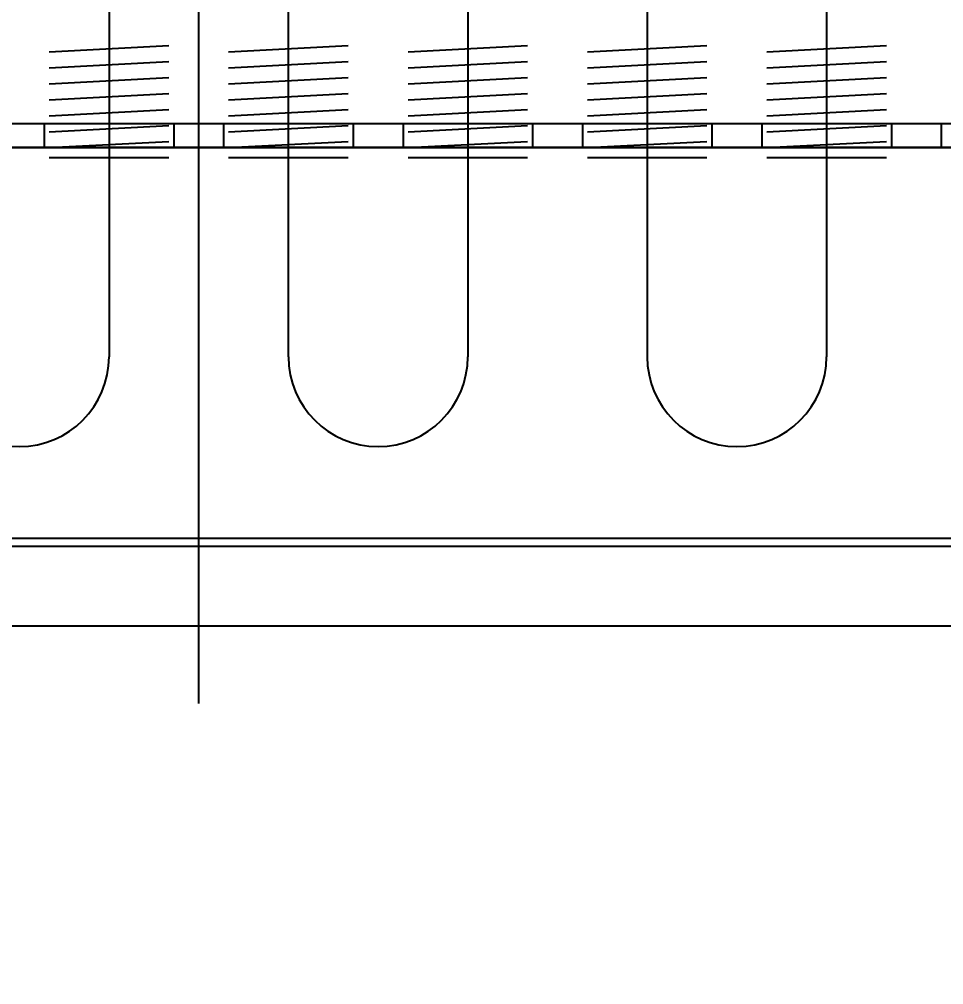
# Model space of a CAD drawing. Header units: millimetres. Extents: x 198973 to 311338, y 50799 to 196797.
# Drawn here: x 214426.2 to 214890, y 86877.4 to 87361.7 of the extents above; entities that cross this region are included whole.
import ezdxf

# ---------------------------------------------------------------- set-up
doc = ezdxf.new("R2010")
doc.units = ezdxf.units.MM
doc.header["$LTSCALE"] = 1000
doc.linetypes.add('CENTER', pattern=[2, 1.25, -0.25, 0.25, -0.25])
doc.linetypes.add('DOTE', pattern=[2.42, 2, -0.2, 0.02, -0.2])
for name, color, linetype in [('DOTE', 1, 'CENTER'), ('PUB_HATCH', 8, 'Continuous'), ('STAIR', 2, 'Continuous')]:
    doc.layers.add(name, color=color, linetype=linetype)
doc.styles.add('DIM_FONT', font='SIMPLEX.shx', dxfattribs={"width": 0.8})
doc.dimstyles.new('DIMN', dxfattribs={"dimtxt": 300, "dimasz": 1, "dimexe": 250, "dimexo": 300, "dimgap": 150, "dimtad": 1, "dimdec": 0, "dimzin": 0, "dimdsep": 46, "dimtxsty": 'DIM_FONT', "dimblk": '_DIMX', "dimcen": 0.09, "dimclrt": 7, "dimadec": 0, "dimazin": 0, "dimtfac": 1, "dimtdec": 0, "dimtix": 1, "dimtmove": 2, "dimatfit": 3, "dimldrblk": '_DIMX', "dimfxl": 1, "dimtolj": 1, "dimtzin": 0, "dimarcsym": 0})

# ---------------------------------------------------------------- blocks, each defined once
blk = doc.blocks.new('*D170')
at = {"layer": 'DEFPOINTS', "color": 0, "transparency": 16777216}
for p in [(220053.9, 103465.69), (218616.23, 101503.41), (208116.23, 81103.41)]:
    blk.add_point(p, dxfattribs=at)
at = {"layer": 'STAIR', "color": 0, "lineweight": -2, "transparency": 16777216}
for p, q in [((220053.9, 103463.69), (220053.9, 104644.26)), ((218616.23, 103461.69), (220053.9, 103463.69)), ((218616.23, 101803.41), (218616.23, 103461.69))]:
    blk.add_line(p, q, dxfattribs=at)
at = {"layer": 'STAIR', "color": 7, "transparency": 16777216, "insert": (219753.9, 104129.97), "char_height": 300, "attachment_point": 5, "rotation": 90, "style": 'DIM_FONT'}
blk.add_mtext('\\A1;10500', dxfattribs=at)
blk = doc.blocks.new('_DIMX')
blk.add_line((-150, 0), (150, 0))
at = {"const_width": 50}
blk.add_lwpolyline([(-70, -70), (70, 70)], dxfattribs=at)
blk = doc.blocks.new('*D171')
at = {"layer": 'DEFPOINTS', "color": 0, "transparency": 16777216}
for p in [(221109.59, 103729.45), (218616.23, 101503.41), (208116.23, 81103.41)]:
    blk.add_point(p, dxfattribs=at)
at = {"layer": 'STAIR', "color": 0, "lineweight": -2, "transparency": 16777216}
for p, q in [((221105.59, 101503.41), (221107.59, 103729.45)), ((221107.59, 103729.45), (222333.87, 103729.45)), ((218916.23, 101503.41), (221105.59, 101503.41))]:
    blk.add_line(p, q, dxfattribs=at)
at = {"layer": 'STAIR', "color": 7, "transparency": 16777216, "insert": (221796.73, 104029.45), "char_height": 300, "attachment_point": 5, "style": 'DIM_FONT'}
blk.add_mtext('\\A1;20400', dxfattribs=at)

msp = doc.modelspace()

# ---------------------------------------------------------------- linework, layer by layer
at = {"layer": 'DOTE', "linetype": 'DOTE'}
msp.add_line((214516.23, 87018.5), (214516.23, 88416.5), dxfattribs=at)
at = {"layer": 'PUB_HATCH'}
for p, q in [((214471.23, 88214.41), (214471.23, 87192.41)), ((214561.23, 87192.41), (214561.23, 88214.41)), ((214651.23, 88214.41), (214651.23, 87192.41)), ((214741.23, 88214.41), (214741.23, 87192.41)), ((214831.23, 88214.41), (214831.23, 87192.41)), ((213626.23, 87309.41), (215406.23, 87309.41)), ((213626.23, 87297.41), (215406.23, 87297.41)), ((215223.73, 87297.41), (213808.73, 87297.41)), ((213800.23, 87101.41), (215232.23, 87101.41)), ((213796.23, 87097.41), (215236.23, 87097.41)), ((213946.23, 87057.41), (215086.23, 87057.41))]:
    msp.add_line(p, q, dxfattribs=at)
at = {"layer": 'PUB_HATCH', "ltscale": 0.5}
for p, q in [((214501.23, 87348.37), (214441.23, 87345.22)), ((214501.23, 87348.37), (214441.23, 87345.22)), ((214501.23, 87348.37), (214441.23, 87345.22)), ((214501.23, 87348.37), (214441.23, 87345.22)), ((214501.23, 87348.37), (214441.23, 87345.22)), ((214501.23, 87348.37), (214441.23, 87345.22)), ((214501.23, 87348.37), (214441.23, 87345.22)), ((214501.23, 87348.37), (214441.23, 87345.22)), ((214501.23, 87348.37), (214441.23, 87345.22)), ((214501.23, 87348.37), (214441.23, 87345.22)), ((214501.23, 87348.37), (214441.23, 87345.22)), ((214501.23, 87348.37), (214441.23, 87345.22)), ((214501.23, 87348.37), (214441.23, 87345.22)), ((214501.23, 87348.37), (214441.23, 87345.22)), ((214501.23, 87348.37), (214441.23, 87345.22)), ((214501.23, 87348.37), (214441.23, 87345.22)), ((214501.23, 87348.37), (214441.23, 87345.22)), ((214501.23, 87348.37), (214441.23, 87345.22)), ((214501.23, 87348.37), (214441.23, 87345.22)), ((214501.23, 87348.37), (214441.23, 87345.22)), ((214501.23, 87348.37), (214441.23, 87345.22)), ((214501.23, 87348.37), (214441.23, 87345.22)), ((214501.23, 87348.37), (214441.23, 87345.22)), ((214501.23, 87348.37), (214441.23, 87345.22)), ((214501.23, 87348.37), (214441.23, 87345.22)), ((214501.23, 87348.37), (214441.23, 87345.22)), ((214591.23, 87348.37), (214531.23, 87345.22)), ((214591.23, 87348.37), (214531.23, 87345.22)), ((214591.23, 87348.37), (214531.23, 87345.22)), ((214591.23, 87348.37), (214531.23, 87345.22)), ((214591.23, 87348.37), (214531.23, 87345.22)), ((214591.23, 87348.37), (214531.23, 87345.22)), ((214591.23, 87348.37), (214531.23, 87345.22)), ((214591.23, 87348.37), (214531.23, 87345.22)), ((214591.23, 87348.37), (214531.23, 87345.22)), ((214591.23, 87348.37), (214531.23, 87345.22)), ((214591.23, 87348.37), (214531.23, 87345.22)), ((214591.23, 87348.37), (214531.23, 87345.22)), ((214591.23, 87348.37), (214531.23, 87345.22)), ((214591.23, 87348.37), (214531.23, 87345.22)), ((214591.23, 87348.37), (214531.23, 87345.22)), ((214591.23, 87348.37), (214531.23, 87345.22)), ((214591.23, 87348.37), (214531.23, 87345.22)), ((214591.23, 87348.37), (214531.23, 87345.22)), ((214591.23, 87348.37), (214531.23, 87345.22)), ((214591.23, 87348.37), (214531.23, 87345.22)), ((214591.23, 87348.37), (214531.23, 87345.22)), ((214591.23, 87348.37), (214531.23, 87345.22)), ((214591.23, 87348.37), (214531.23, 87345.22)), ((214591.23, 87348.37), (214531.23, 87345.22)), ((214591.23, 87348.37), (214531.23, 87345.22)), ((214591.23, 87348.37), (214531.23, 87345.22)), ((214681.23, 87348.37), (214621.23, 87345.22)), ((214681.23, 87348.37), (214621.23, 87345.22)), ((214681.23, 87348.37), (214621.23, 87345.22)), ((214681.23, 87348.37), (214621.23, 87345.22)), ((214681.23, 87348.37), (214621.23, 87345.22)), ((214681.23, 87348.37), (214621.23, 87345.22)), ((214681.23, 87348.37), (214621.23, 87345.22)), ((214681.23, 87348.37), (214621.23, 87345.22)), ((214681.23, 87348.37), (214621.23, 87345.22)), ((214681.23, 87348.37), (214621.23, 87345.22)), ((214681.23, 87348.37), (214621.23, 87345.22)), ((214681.23, 87348.37), (214621.23, 87345.22)), ((214681.23, 87348.37), (214621.23, 87345.22)), ((214681.23, 87348.37), (214621.23, 87345.22)), ((214681.23, 87348.37), (214621.23, 87345.22)), ((214681.23, 87348.37), (214621.23, 87345.22)), ((214681.23, 87348.37), (214621.23, 87345.22)), ((214681.23, 87348.37), (214621.23, 87345.22)), ((214681.23, 87348.37), (214621.23, 87345.22)), ((214681.23, 87348.37), (214621.23, 87345.22)), ((214681.23, 87348.37), (214621.23, 87345.22)), ((214681.23, 87348.37), (214621.23, 87345.22)), ((214681.23, 87348.37), (214621.23, 87345.22)), ((214681.23, 87348.37), (214621.23, 87345.22)), ((214681.23, 87348.37), (214621.23, 87345.22)), ((214681.23, 87348.37), (214621.23, 87345.22)), ((214771.23, 87348.37), (214711.23, 87345.22)), ((214771.23, 87348.37), (214711.23, 87345.22)), ((214771.23, 87348.37), (214711.23, 87345.22)), ((214771.23, 87348.37), (214711.23, 87345.22)), ((214771.23, 87348.37), (214711.23, 87345.22)), ((214771.23, 87348.37), (214711.23, 87345.22)), ((214771.23, 87348.37), (214711.23, 87345.22)), ((214771.23, 87348.37), (214711.23, 87345.22)), ((214771.23, 87348.37), (214711.23, 87345.22)), ((214771.23, 87348.37), (214711.23, 87345.22)), ((214771.23, 87348.37), (214711.23, 87345.22)), ((214771.23, 87348.37), (214711.23, 87345.22)), ((214771.23, 87348.37), (214711.23, 87345.22)), ((214771.23, 87348.37), (214711.23, 87345.22)), ((214771.23, 87348.37), (214711.23, 87345.22)), ((214771.23, 87348.37), (214711.23, 87345.22)), ((214771.23, 87348.37), (214711.23, 87345.22)), ((214771.23, 87348.37), (214711.23, 87345.22)), ((214771.23, 87348.37), (214711.23, 87345.22)), ((214771.23, 87348.37), (214711.23, 87345.22)), ((214771.23, 87348.37), (214711.23, 87345.22)), ((214771.23, 87348.37), (214711.23, 87345.22)), ((214771.23, 87348.37), (214711.23, 87345.22)), ((214771.23, 87348.37), (214711.23, 87345.22)), ((214771.23, 87348.37), (214711.23, 87345.22)), ((214771.23, 87348.37), (214711.23, 87345.22)), ((214861.23, 87348.37), (214801.23, 87345.22)), ((214861.23, 87348.37), (214801.23, 87345.22)), ((214861.23, 87348.37), (214801.23, 87345.22)), ((214861.23, 87348.37), (214801.23, 87345.22)), ((214861.23, 87348.37), (214801.23, 87345.22)), ((214861.23, 87348.37), (214801.23, 87345.22)), ((214861.23, 87348.37), (214801.23, 87345.22)), ((214861.23, 87348.37), (214801.23, 87345.22)), ((214861.23, 87348.37), (214801.23, 87345.22)), ((214861.23, 87348.37), (214801.23, 87345.22)), ((214861.23, 87348.37), (214801.23, 87345.22)), ((214861.23, 87348.37), (214801.23, 87345.22)), ((214861.23, 87348.37), (214801.23, 87345.22)), ((214861.23, 87348.37), (214801.23, 87345.22)), ((214861.23, 87348.37), (214801.23, 87345.22)), ((214861.23, 87348.37), (214801.23, 87345.22)), ((214861.23, 87348.37), (214801.23, 87345.22)), ((214861.23, 87348.37), (214801.23, 87345.22)), ((214861.23, 87348.37), (214801.23, 87345.22)), ((214861.23, 87348.37), (214801.23, 87345.22)), ((214861.23, 87348.37), (214801.23, 87345.22)), ((214861.23, 87348.37), (214801.23, 87345.22)), ((214861.23, 87348.37), (214801.23, 87345.22)), ((214861.23, 87348.37), (214801.23, 87345.22)), ((214861.23, 87348.37), (214801.23, 87345.22)), ((214861.23, 87348.37), (214801.23, 87345.22)), ((214501.23, 87340.36), (214441.23, 87337.21)), ((214501.23, 87340.36), (214441.23, 87337.21)), ((214501.23, 87340.36), (214441.23, 87337.21)), ((214501.23, 87340.36), (214441.23, 87337.21)), ((214501.23, 87340.36), (214441.23, 87337.21)), ((214501.23, 87340.36), (214441.23, 87337.21)), ((214501.23, 87340.36), (214441.23, 87337.21)), ((214501.23, 87340.36), (214441.23, 87337.21)), ((214501.23, 87340.36), (214441.23, 87337.21)), ((214501.23, 87340.36), (214441.23, 87337.21)), ((214501.23, 87340.36), (214441.23, 87337.21)), ((214501.23, 87340.36), (214441.23, 87337.21)), ((214501.23, 87340.36), (214441.23, 87337.21)), ((214501.23, 87340.36), (214441.23, 87337.21)), ((214501.23, 87340.36), (214441.23, 87337.21)), ((214501.23, 87340.36), (214441.23, 87337.21)), ((214501.23, 87340.36), (214441.23, 87337.21)), ((214501.23, 87340.36), (214441.23, 87337.21)), ((214501.23, 87340.36), (214441.23, 87337.21)), ((214501.23, 87340.36), (214441.23, 87337.21)), ((214501.23, 87340.36), (214441.23, 87337.21)), ((214501.23, 87340.36), (214441.23, 87337.21)), ((214501.23, 87340.36), (214441.23, 87337.21)), ((214501.23, 87340.36), (214441.23, 87337.21)), ((214501.23, 87340.36), (214441.23, 87337.21)), ((214501.23, 87340.36), (214441.23, 87337.21)), ((214591.23, 87340.36), (214531.23, 87337.21)), ((214591.23, 87340.36), (214531.23, 87337.21)), ((214591.23, 87340.36), (214531.23, 87337.21)), ((214591.23, 87340.36), (214531.23, 87337.21)), ((214591.23, 87340.36), (214531.23, 87337.21)), ((214591.23, 87340.36), (214531.23, 87337.21)), ((214591.23, 87340.36), (214531.23, 87337.21)), ((214591.23, 87340.36), (214531.23, 87337.21)), ((214591.23, 87340.36), (214531.23, 87337.21)), ((214591.23, 87340.36), (214531.23, 87337.21)), ((214591.23, 87340.36), (214531.23, 87337.21)), ((214591.23, 87340.36), (214531.23, 87337.21)), ((214591.23, 87340.36), (214531.23, 87337.21)), ((214591.23, 87340.36), (214531.23, 87337.21)), ((214591.23, 87340.36), (214531.23, 87337.21)), ((214591.23, 87340.36), (214531.23, 87337.21)), ((214591.23, 87340.36), (214531.23, 87337.21)), ((214591.23, 87340.36), (214531.23, 87337.21)), ((214591.23, 87340.36), (214531.23, 87337.21)), ((214591.23, 87340.36), (214531.23, 87337.21)), ((214591.23, 87340.36), (214531.23, 87337.21)), ((214591.23, 87340.36), (214531.23, 87337.21)), ((214591.23, 87340.36), (214531.23, 87337.21)), ((214591.23, 87340.36), (214531.23, 87337.21)), ((214591.23, 87340.36), (214531.23, 87337.21)), ((214591.23, 87340.36), (214531.23, 87337.21)), ((214681.23, 87340.36), (214621.23, 87337.21)), ((214681.23, 87340.36), (214621.23, 87337.21)), ((214681.23, 87340.36), (214621.23, 87337.21)), ((214681.23, 87340.36), (214621.23, 87337.21)), ((214681.23, 87340.36), (214621.23, 87337.21)), ((214681.23, 87340.36), (214621.23, 87337.21)), ((214681.23, 87340.36), (214621.23, 87337.21)), ((214681.23, 87340.36), (214621.23, 87337.21)), ((214681.23, 87340.36), (214621.23, 87337.21)), ((214681.23, 87340.36), (214621.23, 87337.21)), ((214681.23, 87340.36), (214621.23, 87337.21)), ((214681.23, 87340.36), (214621.23, 87337.21)), ((214681.23, 87340.36), (214621.23, 87337.21)), ((214681.23, 87340.36), (214621.23, 87337.21)), ((214681.23, 87340.36), (214621.23, 87337.21)), ((214681.23, 87340.36), (214621.23, 87337.21)), ((214681.23, 87340.36), (214621.23, 87337.21)), ((214681.23, 87340.36), (214621.23, 87337.21)), ((214681.23, 87340.36), (214621.23, 87337.21)), ((214681.23, 87340.36), (214621.23, 87337.21)), ((214681.23, 87340.36), (214621.23, 87337.21)), ((214681.23, 87340.36), (214621.23, 87337.21)), ((214681.23, 87340.36), (214621.23, 87337.21)), ((214681.23, 87340.36), (214621.23, 87337.21)), ((214681.23, 87340.36), (214621.23, 87337.21)), ((214681.23, 87340.36), (214621.23, 87337.21)), ((214771.23, 87340.36), (214711.23, 87337.21)), ((214771.23, 87340.36), (214711.23, 87337.21)), ((214771.23, 87340.36), (214711.23, 87337.21)), ((214771.23, 87340.36), (214711.23, 87337.21)), ((214771.23, 87340.36), (214711.23, 87337.21)), ((214771.23, 87340.36), (214711.23, 87337.21)), ((214771.23, 87340.36), (214711.23, 87337.21)), ((214771.23, 87340.36), (214711.23, 87337.21)), ((214771.23, 87340.36), (214711.23, 87337.21)), ((214771.23, 87340.36), (214711.23, 87337.21)), ((214771.23, 87340.36), (214711.23, 87337.21)), ((214771.23, 87340.36), (214711.23, 87337.21)), ((214771.23, 87340.36), (214711.23, 87337.21)), ((214771.23, 87340.36), (214711.23, 87337.21)), ((214771.23, 87340.36), (214711.23, 87337.21)), ((214771.23, 87340.36), (214711.23, 87337.21)), ((214771.23, 87340.36), (214711.23, 87337.21)), ((214771.23, 87340.36), (214711.23, 87337.21)), ((214771.23, 87340.36), (214711.23, 87337.21)), ((214771.23, 87340.36), (214711.23, 87337.21)), ((214771.23, 87340.36), (214711.23, 87337.21)), ((214771.23, 87340.36), (214711.23, 87337.21)), ((214771.23, 87340.36), (214711.23, 87337.21)), ((214771.23, 87340.36), (214711.23, 87337.21)), ((214771.23, 87340.36), (214711.23, 87337.21)), ((214771.23, 87340.36), (214711.23, 87337.21)), ((214861.23, 87340.36), (214801.23, 87337.21)), ((214861.23, 87340.36), (214801.23, 87337.21)), ((214861.23, 87340.36), (214801.23, 87337.21)), ((214861.23, 87340.36), (214801.23, 87337.21)), ((214861.23, 87340.36), (214801.23, 87337.21)), ((214861.23, 87340.36), (214801.23, 87337.21)), ((214861.23, 87340.36), (214801.23, 87337.21)), ((214861.23, 87340.36), (214801.23, 87337.21)), ((214861.23, 87340.36), (214801.23, 87337.21)), ((214861.23, 87340.36), (214801.23, 87337.21)), ((214861.23, 87340.36), (214801.23, 87337.21)), ((214861.23, 87340.36), (214801.23, 87337.21)), ((214861.23, 87340.36), (214801.23, 87337.21)), ((214861.23, 87340.36), (214801.23, 87337.21)), ((214861.23, 87340.36), (214801.23, 87337.21)), ((214861.23, 87340.36), (214801.23, 87337.21)), ((214861.23, 87340.36), (214801.23, 87337.21)), ((214861.23, 87340.36), (214801.23, 87337.21)), ((214861.23, 87340.36), (214801.23, 87337.21)), ((214861.23, 87340.36), (214801.23, 87337.21)), ((214861.23, 87340.36), (214801.23, 87337.21)), ((214861.23, 87340.36), (214801.23, 87337.21)), ((214861.23, 87340.36), (214801.23, 87337.21)), ((214861.23, 87340.36), (214801.23, 87337.21)), ((214861.23, 87340.36), (214801.23, 87337.21)), ((214861.23, 87340.36), (214801.23, 87337.21)), ((214501.23, 87332.35), (214441.23, 87329.2)), ((214501.23, 87332.35), (214441.23, 87329.2)), ((214501.23, 87332.35), (214441.23, 87329.2)), ((214501.23, 87332.35), (214441.23, 87329.2)), ((214501.23, 87332.35), (214441.23, 87329.2)), ((214501.23, 87332.35), (214441.23, 87329.2)), ((214501.23, 87332.35), (214441.23, 87329.2)), ((214501.23, 87332.35), (214441.23, 87329.2)), ((214501.23, 87332.35), (214441.23, 87329.2)), ((214501.23, 87332.35), (214441.23, 87329.2)), ((214501.23, 87332.35), (214441.23, 87329.2)), ((214501.23, 87332.35), (214441.23, 87329.2)), ((214501.23, 87332.35), (214441.23, 87329.2)), ((214501.23, 87332.35), (214441.23, 87329.2)), ((214501.23, 87332.35), (214441.23, 87329.2)), ((214501.23, 87332.35), (214441.23, 87329.2)), ((214501.23, 87332.35), (214441.23, 87329.2)), ((214501.23, 87332.35), (214441.23, 87329.2)), ((214501.23, 87332.35), (214441.23, 87329.2)), ((214501.23, 87332.35), (214441.23, 87329.2)), ((214501.23, 87332.35), (214441.23, 87329.2)), ((214501.23, 87332.35), (214441.23, 87329.2)), ((214501.23, 87332.35), (214441.23, 87329.2)), ((214501.23, 87332.35), (214441.23, 87329.2)), ((214501.23, 87332.35), (214441.23, 87329.2)), ((214501.23, 87332.35), (214441.23, 87329.2)), ((214591.23, 87332.35), (214531.23, 87329.2)), ((214591.23, 87332.35), (214531.23, 87329.2)), ((214591.23, 87332.35), (214531.23, 87329.2)), ((214591.23, 87332.35), (214531.23, 87329.2)), ((214591.23, 87332.35), (214531.23, 87329.2)), ((214591.23, 87332.35), (214531.23, 87329.2)), ((214591.23, 87332.35), (214531.23, 87329.2)), ((214591.23, 87332.35), (214531.23, 87329.2)), ((214591.23, 87332.35), (214531.23, 87329.2)), ((214591.23, 87332.35), (214531.23, 87329.2)), ((214591.23, 87332.35), (214531.23, 87329.2)), ((214591.23, 87332.35), (214531.23, 87329.2)), ((214591.23, 87332.35), (214531.23, 87329.2)), ((214591.23, 87332.35), (214531.23, 87329.2)), ((214591.23, 87332.35), (214531.23, 87329.2)), ((214591.23, 87332.35), (214531.23, 87329.2)), ((214591.23, 87332.35), (214531.23, 87329.2)), ((214591.23, 87332.35), (214531.23, 87329.2)), ((214591.23, 87332.35), (214531.23, 87329.2)), ((214591.23, 87332.35), (214531.23, 87329.2)), ((214591.23, 87332.35), (214531.23, 87329.2)), ((214591.23, 87332.35), (214531.23, 87329.2)), ((214591.23, 87332.35), (214531.23, 87329.2)), ((214591.23, 87332.35), (214531.23, 87329.2)), ((214591.23, 87332.35), (214531.23, 87329.2)), ((214591.23, 87332.35), (214531.23, 87329.2)), ((214681.23, 87332.35), (214621.23, 87329.2)), ((214681.23, 87332.35), (214621.23, 87329.2)), ((214681.23, 87332.35), (214621.23, 87329.2)), ((214681.23, 87332.35), (214621.23, 87329.2)), ((214681.23, 87332.35), (214621.23, 87329.2)), ((214681.23, 87332.35), (214621.23, 87329.2)), ((214681.23, 87332.35), (214621.23, 87329.2)), ((214681.23, 87332.35), (214621.23, 87329.2)), ((214681.23, 87332.35), (214621.23, 87329.2)), ((214681.23, 87332.35), (214621.23, 87329.2)), ((214681.23, 87332.35), (214621.23, 87329.2)), ((214681.23, 87332.35), (214621.23, 87329.2)), ((214681.23, 87332.35), (214621.23, 87329.2)), ((214681.23, 87332.35), (214621.23, 87329.2)), ((214681.23, 87332.35), (214621.23, 87329.2)), ((214681.23, 87332.35), (214621.23, 87329.2)), ((214681.23, 87332.35), (214621.23, 87329.2)), ((214681.23, 87332.35), (214621.23, 87329.2)), ((214681.23, 87332.35), (214621.23, 87329.2)), ((214681.23, 87332.35), (214621.23, 87329.2)), ((214681.23, 87332.35), (214621.23, 87329.2)), ((214681.23, 87332.35), (214621.23, 87329.2)), ((214681.23, 87332.35), (214621.23, 87329.2)), ((214681.23, 87332.35), (214621.23, 87329.2)), ((214681.23, 87332.35), (214621.23, 87329.2)), ((214681.23, 87332.35), (214621.23, 87329.2)), ((214771.23, 87332.35), (214711.23, 87329.2)), ((214771.23, 87332.35), (214711.23, 87329.2)), ((214771.23, 87332.35), (214711.23, 87329.2)), ((214771.23, 87332.35), (214711.23, 87329.2)), ((214771.23, 87332.35), (214711.23, 87329.2)), ((214771.23, 87332.35), (214711.23, 87329.2)), ((214771.23, 87332.35), (214711.23, 87329.2)), ((214771.23, 87332.35), (214711.23, 87329.2)), ((214771.23, 87332.35), (214711.23, 87329.2)), ((214771.23, 87332.35), (214711.23, 87329.2)), ((214771.23, 87332.35), (214711.23, 87329.2)), ((214771.23, 87332.35), (214711.23, 87329.2)), ((214771.23, 87332.35), (214711.23, 87329.2)), ((214771.23, 87332.35), (214711.23, 87329.2)), ((214771.23, 87332.35), (214711.23, 87329.2)), ((214771.23, 87332.35), (214711.23, 87329.2)), ((214771.23, 87332.35), (214711.23, 87329.2)), ((214771.23, 87332.35), (214711.23, 87329.2)), ((214771.23, 87332.35), (214711.23, 87329.2)), ((214771.23, 87332.35), (214711.23, 87329.2)), ((214771.23, 87332.35), (214711.23, 87329.2)), ((214771.23, 87332.35), (214711.23, 87329.2)), ((214771.23, 87332.35), (214711.23, 87329.2)), ((214771.23, 87332.35), (214711.23, 87329.2)), ((214771.23, 87332.35), (214711.23, 87329.2)), ((214771.23, 87332.35), (214711.23, 87329.2)), ((214861.23, 87332.35), (214801.23, 87329.2)), ((214861.23, 87332.35), (214801.23, 87329.2)), ((214861.23, 87332.35), (214801.23, 87329.2)), ((214861.23, 87332.35), (214801.23, 87329.2)), ((214861.23, 87332.35), (214801.23, 87329.2)), ((214861.23, 87332.35), (214801.23, 87329.2)), ((214861.23, 87332.35), (214801.23, 87329.2)), ((214861.23, 87332.35), (214801.23, 87329.2)), ((214861.23, 87332.35), (214801.23, 87329.2)), ((214861.23, 87332.35), (214801.23, 87329.2)), ((214861.23, 87332.35), (214801.23, 87329.2)), ((214861.23, 87332.35), (214801.23, 87329.2)), ((214861.23, 87332.35), (214801.23, 87329.2)), ((214861.23, 87332.35), (214801.23, 87329.2)), ((214861.23, 87332.35), (214801.23, 87329.2)), ((214861.23, 87332.35), (214801.23, 87329.2)), ((214861.23, 87332.35), (214801.23, 87329.2)), ((214861.23, 87332.35), (214801.23, 87329.2)), ((214861.23, 87332.35), (214801.23, 87329.2)), ((214861.23, 87332.35), (214801.23, 87329.2)), ((214861.23, 87332.35), (214801.23, 87329.2)), ((214861.23, 87332.35), (214801.23, 87329.2)), ((214861.23, 87332.35), (214801.23, 87329.2)), ((214861.23, 87332.35), (214801.23, 87329.2)), ((214861.23, 87332.35), (214801.23, 87329.2)), ((214861.23, 87332.35), (214801.23, 87329.2)), ((214501.23, 87324.34), (214441.23, 87321.19)), ((214501.23, 87324.34), (214441.23, 87321.19)), ((214501.23, 87324.34), (214441.23, 87321.19)), ((214501.23, 87324.34), (214441.23, 87321.19)), ((214501.23, 87324.34), (214441.23, 87321.19)), ((214501.23, 87324.34), (214441.23, 87321.19)), ((214501.23, 87324.34), (214441.23, 87321.19)), ((214501.23, 87324.34), (214441.23, 87321.19)), ((214501.23, 87324.34), (214441.23, 87321.19)), ((214501.23, 87324.34), (214441.23, 87321.19)), ((214501.23, 87324.34), (214441.23, 87321.19)), ((214501.23, 87324.34), (214441.23, 87321.19)), ((214501.23, 87324.34), (214441.23, 87321.19)), ((214501.23, 87324.34), (214441.23, 87321.19)), ((214501.23, 87324.34), (214441.23, 87321.19)), ((214501.23, 87324.34), (214441.23, 87321.19)), ((214501.23, 87324.34), (214441.23, 87321.19)), ((214501.23, 87324.34), (214441.23, 87321.19)), ((214501.23, 87324.34), (214441.23, 87321.19)), ((214501.23, 87324.34), (214441.23, 87321.19)), ((214501.23, 87324.34), (214441.23, 87321.19)), ((214501.23, 87324.34), (214441.23, 87321.19)), ((214501.23, 87324.34), (214441.23, 87321.19)), ((214501.23, 87324.34), (214441.23, 87321.19)), ((214501.23, 87324.34), (214441.23, 87321.19)), ((214501.23, 87324.34), (214441.23, 87321.19)), ((214591.23, 87324.34), (214531.23, 87321.19)), ((214591.23, 87324.34), (214531.23, 87321.19)), ((214591.23, 87324.34), (214531.23, 87321.19)), ((214591.23, 87324.34), (214531.23, 87321.19)), ((214591.23, 87324.34), (214531.23, 87321.19)), ((214591.23, 87324.34), (214531.23, 87321.19)), ((214591.23, 87324.34), (214531.23, 87321.19)), ((214591.23, 87324.34), (214531.23, 87321.19)), ((214591.23, 87324.34), (214531.23, 87321.19)), ((214591.23, 87324.34), (214531.23, 87321.19)), ((214591.23, 87324.34), (214531.23, 87321.19)), ((214591.23, 87324.34), (214531.23, 87321.19)), ((214591.23, 87324.34), (214531.23, 87321.19)), ((214591.23, 87324.34), (214531.23, 87321.19)), ((214591.23, 87324.34), (214531.23, 87321.19)), ((214591.23, 87324.34), (214531.23, 87321.19)), ((214591.23, 87324.34), (214531.23, 87321.19)), ((214591.23, 87324.34), (214531.23, 87321.19)), ((214591.23, 87324.34), (214531.23, 87321.19)), ((214591.23, 87324.34), (214531.23, 87321.19)), ((214591.23, 87324.34), (214531.23, 87321.19)), ((214591.23, 87324.34), (214531.23, 87321.19)), ((214591.23, 87324.34), (214531.23, 87321.19)), ((214591.23, 87324.34), (214531.23, 87321.19)), ((214591.23, 87324.34), (214531.23, 87321.19)), ((214591.23, 87324.34), (214531.23, 87321.19)), ((214681.23, 87324.34), (214621.23, 87321.19)), ((214681.23, 87324.34), (214621.23, 87321.19)), ((214681.23, 87324.34), (214621.23, 87321.19)), ((214681.23, 87324.34), (214621.23, 87321.19)), ((214681.23, 87324.34), (214621.23, 87321.19)), ((214681.23, 87324.34), (214621.23, 87321.19)), ((214681.23, 87324.34), (214621.23, 87321.19)), ((214681.23, 87324.34), (214621.23, 87321.19)), ((214681.23, 87324.34), (214621.23, 87321.19)), ((214681.23, 87324.34), (214621.23, 87321.19)), ((214681.23, 87324.34), (214621.23, 87321.19)), ((214681.23, 87324.34), (214621.23, 87321.19)), ((214681.23, 87324.34), (214621.23, 87321.19)), ((214681.23, 87324.34), (214621.23, 87321.19)), ((214681.23, 87324.34), (214621.23, 87321.19)), ((214681.23, 87324.34), (214621.23, 87321.19)), ((214681.23, 87324.34), (214621.23, 87321.19)), ((214681.23, 87324.34), (214621.23, 87321.19)), ((214681.23, 87324.34), (214621.23, 87321.19)), ((214681.23, 87324.34), (214621.23, 87321.19)), ((214681.23, 87324.34), (214621.23, 87321.19)), ((214681.23, 87324.34), (214621.23, 87321.19)), ((214681.23, 87324.34), (214621.23, 87321.19)), ((214681.23, 87324.34), (214621.23, 87321.19)), ((214681.23, 87324.34), (214621.23, 87321.19)), ((214681.23, 87324.34), (214621.23, 87321.19)), ((214771.23, 87324.34), (214711.23, 87321.19)), ((214771.23, 87324.34), (214711.23, 87321.19)), ((214771.23, 87324.34), (214711.23, 87321.19)), ((214771.23, 87324.34), (214711.23, 87321.19)), ((214771.23, 87324.34), (214711.23, 87321.19)), ((214771.23, 87324.34), (214711.23, 87321.19)), ((214771.23, 87324.34), (214711.23, 87321.19)), ((214771.23, 87324.34), (214711.23, 87321.19)), ((214771.23, 87324.34), (214711.23, 87321.19)), ((214771.23, 87324.34), (214711.23, 87321.19)), ((214771.23, 87324.34), (214711.23, 87321.19)), ((214771.23, 87324.34), (214711.23, 87321.19)), ((214771.23, 87324.34), (214711.23, 87321.19)), ((214771.23, 87324.34), (214711.23, 87321.19)), ((214771.23, 87324.34), (214711.23, 87321.19)), ((214771.23, 87324.34), (214711.23, 87321.19)), ((214771.23, 87324.34), (214711.23, 87321.19)), ((214771.23, 87324.34), (214711.23, 87321.19)), ((214771.23, 87324.34), (214711.23, 87321.19)), ((214771.23, 87324.34), (214711.23, 87321.19)), ((214771.23, 87324.34), (214711.23, 87321.19)), ((214771.23, 87324.34), (214711.23, 87321.19)), ((214771.23, 87324.34), (214711.23, 87321.19)), ((214771.23, 87324.34), (214711.23, 87321.19)), ((214771.23, 87324.34), (214711.23, 87321.19)), ((214771.23, 87324.34), (214711.23, 87321.19)), ((214861.23, 87324.34), (214801.23, 87321.19)), ((214861.23, 87324.34), (214801.23, 87321.19)), ((214861.23, 87324.34), (214801.23, 87321.19)), ((214861.23, 87324.34), (214801.23, 87321.19)), ((214861.23, 87324.34), (214801.23, 87321.19)), ((214861.23, 87324.34), (214801.23, 87321.19)), ((214861.23, 87324.34), (214801.23, 87321.19)), ((214861.23, 87324.34), (214801.23, 87321.19)), ((214861.23, 87324.34), (214801.23, 87321.19)), ((214861.23, 87324.34), (214801.23, 87321.19)), ((214861.23, 87324.34), (214801.23, 87321.19)), ((214861.23, 87324.34), (214801.23, 87321.19)), ((214861.23, 87324.34), (214801.23, 87321.19)), ((214861.23, 87324.34), (214801.23, 87321.19)), ((214861.23, 87324.34), (214801.23, 87321.19)), ((214861.23, 87324.34), (214801.23, 87321.19)), ((214861.23, 87324.34), (214801.23, 87321.19)), ((214861.23, 87324.34), (214801.23, 87321.19)), ((214861.23, 87324.34), (214801.23, 87321.19)), ((214861.23, 87324.34), (214801.23, 87321.19)), ((214861.23, 87324.34), (214801.23, 87321.19)), ((214861.23, 87324.34), (214801.23, 87321.19)), ((214861.23, 87324.34), (214801.23, 87321.19)), ((214861.23, 87324.34), (214801.23, 87321.19)), ((214861.23, 87324.34), (214801.23, 87321.19)), ((214861.23, 87324.34), (214801.23, 87321.19)), ((214501.23, 87316.33), (214441.23, 87313.18)), ((214501.23, 87316.33), (214441.23, 87313.18)), ((214501.23, 87316.33), (214441.23, 87313.18)), ((214501.23, 87316.33), (214441.23, 87313.18)), ((214501.23, 87316.33), (214441.23, 87313.18)), ((214501.23, 87316.33), (214441.23, 87313.18)), ((214501.23, 87316.33), (214441.23, 87313.18)), ((214501.23, 87316.33), (214441.23, 87313.18)), ((214501.23, 87316.33), (214441.23, 87313.18)), ((214501.23, 87316.33), (214441.23, 87313.18)), ((214501.23, 87316.33), (214441.23, 87313.18)), ((214501.23, 87316.33), (214441.23, 87313.18)), ((214501.23, 87316.33), (214441.23, 87313.18)), ((214501.23, 87316.33), (214441.23, 87313.18)), ((214501.23, 87316.33), (214441.23, 87313.18)), ((214501.23, 87316.33), (214441.23, 87313.18)), ((214501.23, 87316.33), (214441.23, 87313.18)), ((214501.23, 87316.33), (214441.23, 87313.18)), ((214501.23, 87316.33), (214441.23, 87313.18)), ((214501.23, 87316.33), (214441.23, 87313.18)), ((214501.23, 87316.33), (214441.23, 87313.18)), ((214501.23, 87316.33), (214441.23, 87313.18)), ((214501.23, 87316.33), (214441.23, 87313.18)), ((214501.23, 87316.33), (214441.23, 87313.18)), ((214501.23, 87316.33), (214441.23, 87313.18)), ((214501.23, 87316.33), (214441.23, 87313.18)), ((214591.23, 87316.33), (214531.23, 87313.18)), ((214591.23, 87316.33), (214531.23, 87313.18)), ((214591.23, 87316.33), (214531.23, 87313.18)), ((214591.23, 87316.33), (214531.23, 87313.18)), ((214591.23, 87316.33), (214531.23, 87313.18)), ((214591.23, 87316.33), (214531.23, 87313.18)), ((214591.23, 87316.33), (214531.23, 87313.18)), ((214591.23, 87316.33), (214531.23, 87313.18)), ((214591.23, 87316.33), (214531.23, 87313.18)), ((214591.23, 87316.33), (214531.23, 87313.18)), ((214591.23, 87316.33), (214531.23, 87313.18)), ((214591.23, 87316.33), (214531.23, 87313.18)), ((214591.23, 87316.33), (214531.23, 87313.18)), ((214591.23, 87316.33), (214531.23, 87313.18)), ((214591.23, 87316.33), (214531.23, 87313.18)), ((214591.23, 87316.33), (214531.23, 87313.18)), ((214591.23, 87316.33), (214531.23, 87313.18)), ((214591.23, 87316.33), (214531.23, 87313.18)), ((214591.23, 87316.33), (214531.23, 87313.18)), ((214591.23, 87316.33), (214531.23, 87313.18)), ((214591.23, 87316.33), (214531.23, 87313.18)), ((214591.23, 87316.33), (214531.23, 87313.18)), ((214591.23, 87316.33), (214531.23, 87313.18)), ((214591.23, 87316.33), (214531.23, 87313.18)), ((214591.23, 87316.33), (214531.23, 87313.18)), ((214591.23, 87316.33), (214531.23, 87313.18)), ((214681.23, 87316.33), (214621.23, 87313.18)), ((214681.23, 87316.33), (214621.23, 87313.18)), ((214681.23, 87316.33), (214621.23, 87313.18)), ((214681.23, 87316.33), (214621.23, 87313.18)), ((214681.23, 87316.33), (214621.23, 87313.18)), ((214681.23, 87316.33), (214621.23, 87313.18)), ((214681.23, 87316.33), (214621.23, 87313.18)), ((214681.23, 87316.33), (214621.23, 87313.18)), ((214681.23, 87316.33), (214621.23, 87313.18)), ((214681.23, 87316.33), (214621.23, 87313.18)), ((214681.23, 87316.33), (214621.23, 87313.18)), ((214681.23, 87316.33), (214621.23, 87313.18)), ((214681.23, 87316.33), (214621.23, 87313.18)), ((214681.23, 87316.33), (214621.23, 87313.18)), ((214681.23, 87316.33), (214621.23, 87313.18)), ((214681.23, 87316.33), (214621.23, 87313.18)), ((214681.23, 87316.33), (214621.23, 87313.18)), ((214681.23, 87316.33), (214621.23, 87313.18)), ((214681.23, 87316.33), (214621.23, 87313.18)), ((214681.23, 87316.33), (214621.23, 87313.18)), ((214681.23, 87316.33), (214621.23, 87313.18)), ((214681.23, 87316.33), (214621.23, 87313.18)), ((214681.23, 87316.33), (214621.23, 87313.18)), ((214681.23, 87316.33), (214621.23, 87313.18)), ((214681.23, 87316.33), (214621.23, 87313.18)), ((214681.23, 87316.33), (214621.23, 87313.18)), ((214771.23, 87316.33), (214711.23, 87313.18)), ((214771.23, 87316.33), (214711.23, 87313.18)), ((214771.23, 87316.33), (214711.23, 87313.18)), ((214771.23, 87316.33), (214711.23, 87313.18)), ((214771.23, 87316.33), (214711.23, 87313.18)), ((214771.23, 87316.33), (214711.23, 87313.18)), ((214771.23, 87316.33), (214711.23, 87313.18)), ((214771.23, 87316.33), (214711.23, 87313.18)), ((214771.23, 87316.33), (214711.23, 87313.18)), ((214771.23, 87316.33), (214711.23, 87313.18)), ((214771.23, 87316.33), (214711.23, 87313.18)), ((214771.23, 87316.33), (214711.23, 87313.18)), ((214771.23, 87316.33), (214711.23, 87313.18)), ((214771.23, 87316.33), (214711.23, 87313.18)), ((214771.23, 87316.33), (214711.23, 87313.18)), ((214771.23, 87316.33), (214711.23, 87313.18)), ((214771.23, 87316.33), (214711.23, 87313.18)), ((214771.23, 87316.33), (214711.23, 87313.18)), ((214771.23, 87316.33), (214711.23, 87313.18)), ((214771.23, 87316.33), (214711.23, 87313.18)), ((214771.23, 87316.33), (214711.23, 87313.18)), ((214771.23, 87316.33), (214711.23, 87313.18)), ((214771.23, 87316.33), (214711.23, 87313.18)), ((214771.23, 87316.33), (214711.23, 87313.18)), ((214771.23, 87316.33), (214711.23, 87313.18)), ((214771.23, 87316.33), (214711.23, 87313.18)), ((214861.23, 87316.33), (214801.23, 87313.18)), ((214861.23, 87316.33), (214801.23, 87313.18)), ((214861.23, 87316.33), (214801.23, 87313.18)), ((214861.23, 87316.33), (214801.23, 87313.18)), ((214861.23, 87316.33), (214801.23, 87313.18)), ((214861.23, 87316.33), (214801.23, 87313.18)), ((214861.23, 87316.33), (214801.23, 87313.18)), ((214861.23, 87316.33), (214801.23, 87313.18)), ((214861.23, 87316.33), (214801.23, 87313.18)), ((214861.23, 87316.33), (214801.23, 87313.18)), ((214861.23, 87316.33), (214801.23, 87313.18)), ((214861.23, 87316.33), (214801.23, 87313.18)), ((214861.23, 87316.33), (214801.23, 87313.18)), ((214861.23, 87316.33), (214801.23, 87313.18)), ((214861.23, 87316.33), (214801.23, 87313.18)), ((214861.23, 87316.33), (214801.23, 87313.18)), ((214861.23, 87316.33), (214801.23, 87313.18)), ((214861.23, 87316.33), (214801.23, 87313.18)), ((214861.23, 87316.33), (214801.23, 87313.18)), ((214861.23, 87316.33), (214801.23, 87313.18)), ((214861.23, 87316.33), (214801.23, 87313.18)), ((214861.23, 87316.33), (214801.23, 87313.18)), ((214861.23, 87316.33), (214801.23, 87313.18)), ((214861.23, 87316.33), (214801.23, 87313.18)), ((214861.23, 87316.33), (214801.23, 87313.18)), ((214861.23, 87316.33), (214801.23, 87313.18)), ((214438.73, 87309.41), (214438.73, 87297.41)), ((214501.23, 87308.31), (214441.23, 87305.17)), ((214501.23, 87308.31), (214441.23, 87305.17)), ((214501.23, 87308.31), (214441.23, 87305.17)), ((214501.23, 87308.31), (214441.23, 87305.17)), ((214501.23, 87308.31), (214441.23, 87305.17)), ((214501.23, 87308.31), (214441.23, 87305.17)), ((214501.23, 87308.31), (214441.23, 87305.17)), ((214501.23, 87308.31), (214441.23, 87305.17)), ((214501.23, 87308.31), (214441.23, 87305.17)), ((214501.23, 87308.31), (214441.23, 87305.17)), ((214501.23, 87308.31), (214441.23, 87305.17)), ((214501.23, 87308.31), (214441.23, 87305.17)), ((214501.23, 87308.31), (214441.23, 87305.17)), ((214501.23, 87308.31), (214441.23, 87305.17)), ((214501.23, 87308.31), (214441.23, 87305.17)), ((214501.23, 87308.31), (214441.23, 87305.17)), ((214501.23, 87308.31), (214441.23, 87305.17)), ((214501.23, 87308.31), (214441.23, 87305.17)), ((214501.23, 87308.31), (214441.23, 87305.17)), ((214501.23, 87308.31), (214441.23, 87305.17)), ((214501.23, 87308.31), (214441.23, 87305.17)), ((214501.23, 87308.31), (214441.23, 87305.17)), ((214501.23, 87308.31), (214441.23, 87305.17)), ((214501.23, 87308.31), (214441.23, 87305.17)), ((214501.23, 87308.31), (214441.23, 87305.17)), ((214501.23, 87308.31), (214441.23, 87305.17)), ((214503.73, 87309.41), (214503.73, 87297.41)), ((214528.73, 87309.41), (214528.73, 87297.41)), ((214591.23, 87308.31), (214531.23, 87305.17)), ((214591.23, 87308.31), (214531.23, 87305.17)), ((214591.23, 87308.31), (214531.23, 87305.17)), ((214591.23, 87308.31), (214531.23, 87305.17)), ((214591.23, 87308.31), (214531.23, 87305.17)), ((214591.23, 87308.31), (214531.23, 87305.17)), ((214591.23, 87308.31), (214531.23, 87305.17)), ((214591.23, 87308.31), (214531.23, 87305.17)), ((214591.23, 87308.31), (214531.23, 87305.17)), ((214591.23, 87308.31), (214531.23, 87305.17)), ((214591.23, 87308.31), (214531.23, 87305.17)), ((214591.23, 87308.31), (214531.23, 87305.17)), ((214591.23, 87308.31), (214531.23, 87305.17)), ((214591.23, 87308.31), (214531.23, 87305.17)), ((214591.23, 87308.31), (214531.23, 87305.17)), ((214591.23, 87308.31), (214531.23, 87305.17)), ((214591.23, 87308.31), (214531.23, 87305.17)), ((214591.23, 87308.31), (214531.23, 87305.17)), ((214591.23, 87308.31), (214531.23, 87305.17)), ((214591.23, 87308.31), (214531.23, 87305.17)), ((214591.23, 87308.31), (214531.23, 87305.17)), ((214591.23, 87308.31), (214531.23, 87305.17)), ((214591.23, 87308.31), (214531.23, 87305.17)), ((214591.23, 87308.31), (214531.23, 87305.17)), ((214591.23, 87308.31), (214531.23, 87305.17)), ((214591.23, 87308.31), (214531.23, 87305.17)), ((214593.73, 87309.41), (214593.73, 87297.41)), ((214618.73, 87309.41), (214618.73, 87297.41)), ((214681.23, 87308.31), (214621.23, 87305.17)), ((214681.23, 87308.31), (214621.23, 87305.17)), ((214681.23, 87308.31), (214621.23, 87305.17)), ((214681.23, 87308.31), (214621.23, 87305.17)), ((214681.23, 87308.31), (214621.23, 87305.17)), ((214681.23, 87308.31), (214621.23, 87305.17)), ((214681.23, 87308.31), (214621.23, 87305.17)), ((214681.23, 87308.31), (214621.23, 87305.17)), ((214681.23, 87308.31), (214621.23, 87305.17)), ((214681.23, 87308.31), (214621.23, 87305.17)), ((214681.23, 87308.31), (214621.23, 87305.17)), ((214681.23, 87308.31), (214621.23, 87305.17)), ((214681.23, 87308.31), (214621.23, 87305.17)), ((214681.23, 87308.31), (214621.23, 87305.17)), ((214681.23, 87308.31), (214621.23, 87305.17)), ((214681.23, 87308.31), (214621.23, 87305.17)), ((214681.23, 87308.31), (214621.23, 87305.17)), ((214681.23, 87308.31), (214621.23, 87305.17)), ((214681.23, 87308.31), (214621.23, 87305.17)), ((214681.23, 87308.31), (214621.23, 87305.17)), ((214681.23, 87308.31), (214621.23, 87305.17)), ((214681.23, 87308.31), (214621.23, 87305.17)), ((214681.23, 87308.31), (214621.23, 87305.17)), ((214681.23, 87308.31), (214621.23, 87305.17)), ((214681.23, 87308.31), (214621.23, 87305.17)), ((214681.23, 87308.31), (214621.23, 87305.17)), ((214683.73, 87309.41), (214683.73, 87297.41)), ((214708.73, 87309.41), (214708.73, 87297.41)), ((214771.23, 87308.31), (214711.23, 87305.17)), ((214771.23, 87308.31), (214711.23, 87305.17)), ((214771.23, 87308.31), (214711.23, 87305.17)), ((214771.23, 87308.31), (214711.23, 87305.17)), ((214771.23, 87308.31), (214711.23, 87305.17)), ((214771.23, 87308.31), (214711.23, 87305.17)), ((214771.23, 87308.31), (214711.23, 87305.17)), ((214771.23, 87308.31), (214711.23, 87305.17)), ((214771.23, 87308.31), (214711.23, 87305.17)), ((214771.23, 87308.31), (214711.23, 87305.17)), ((214771.23, 87308.31), (214711.23, 87305.17)), ((214771.23, 87308.31), (214711.23, 87305.17)), ((214771.23, 87308.31), (214711.23, 87305.17)), ((214771.23, 87308.31), (214711.23, 87305.17)), ((214771.23, 87308.31), (214711.23, 87305.17)), ((214771.23, 87308.31), (214711.23, 87305.17)), ((214771.23, 87308.31), (214711.23, 87305.17)), ((214771.23, 87308.31), (214711.23, 87305.17)), ((214771.23, 87308.31), (214711.23, 87305.17)), ((214771.23, 87308.31), (214711.23, 87305.17)), ((214771.23, 87308.31), (214711.23, 87305.17)), ((214771.23, 87308.31), (214711.23, 87305.17)), ((214771.23, 87308.31), (214711.23, 87305.17)), ((214771.23, 87308.31), (214711.23, 87305.17)), ((214771.23, 87308.31), (214711.23, 87305.17)), ((214771.23, 87308.31), (214711.23, 87305.17)), ((214773.73, 87309.41), (214773.73, 87297.41)), ((214798.73, 87309.41), (214798.73, 87297.41)), ((214861.23, 87308.31), (214801.23, 87305.17)), ((214861.23, 87308.31), (214801.23, 87305.17)), ((214861.23, 87308.31), (214801.23, 87305.17)), ((214861.23, 87308.31), (214801.23, 87305.17)), ((214861.23, 87308.31), (214801.23, 87305.17)), ((214861.23, 87308.31), (214801.23, 87305.17)), ((214861.23, 87308.31), (214801.23, 87305.17)), ((214861.23, 87308.31), (214801.23, 87305.17)), ((214861.23, 87308.31), (214801.23, 87305.17)), ((214861.23, 87308.31), (214801.23, 87305.17)), ((214861.23, 87308.31), (214801.23, 87305.17)), ((214861.23, 87308.31), (214801.23, 87305.17)), ((214861.23, 87308.31), (214801.23, 87305.17)), ((214861.23, 87308.31), (214801.23, 87305.17)), ((214861.23, 87308.31), (214801.23, 87305.17)), ((214861.23, 87308.31), (214801.23, 87305.17)), ((214861.23, 87308.31), (214801.23, 87305.17)), ((214861.23, 87308.31), (214801.23, 87305.17)), ((214861.23, 87308.31), (214801.23, 87305.17)), ((214861.23, 87308.31), (214801.23, 87305.17)), ((214861.23, 87308.31), (214801.23, 87305.17)), ((214861.23, 87308.31), (214801.23, 87305.17)), ((214861.23, 87308.31), (214801.23, 87305.17)), ((214861.23, 87308.31), (214801.23, 87305.17)), ((214861.23, 87308.31), (214801.23, 87305.17)), ((214861.23, 87308.31), (214801.23, 87305.17)), ((214863.73, 87309.41), (214863.73, 87297.41)), ((214888.73, 87309.41), (214888.73, 87297.41)), ((214501.23, 87300.3), (214441.23, 87297.16)), ((214501.23, 87300.3), (214441.23, 87297.16)), ((214501.23, 87300.3), (214441.23, 87297.16)), ((214501.23, 87300.3), (214441.23, 87297.16)), ((214501.23, 87300.3), (214441.23, 87297.16)), ((214501.23, 87300.3), (214441.23, 87297.16)), ((214501.23, 87300.3), (214441.23, 87297.16)), ((214501.23, 87300.3), (214441.23, 87297.16)), ((214501.23, 87300.3), (214441.23, 87297.16)), ((214501.23, 87300.3), (214441.23, 87297.16)), ((214501.23, 87300.3), (214441.23, 87297.16)), ((214501.23, 87300.3), (214441.23, 87297.16)), ((214501.23, 87300.3), (214441.23, 87297.16)), ((214501.23, 87300.3), (214441.23, 87297.16)), ((214501.23, 87300.3), (214441.23, 87297.16)), ((214501.23, 87300.3), (214441.23, 87297.16)), ((214501.23, 87300.3), (214441.23, 87297.16)), ((214501.23, 87300.3), (214441.23, 87297.16)), ((214501.23, 87300.3), (214441.23, 87297.16)), ((214501.23, 87300.3), (214441.23, 87297.16)), ((214501.23, 87300.3), (214441.23, 87297.16)), ((214501.23, 87300.3), (214441.23, 87297.16)), ((214501.23, 87300.3), (214441.23, 87297.16)), ((214501.23, 87300.3), (214441.23, 87297.16)), ((214501.23, 87300.3), (214441.23, 87297.16)), ((214501.23, 87300.3), (214441.23, 87297.16)), ((214591.23, 87300.3), (214531.23, 87297.16)), ((214591.23, 87300.3), (214531.23, 87297.16)), ((214591.23, 87300.3), (214531.23, 87297.16)), ((214591.23, 87300.3), (214531.23, 87297.16)), ((214591.23, 87300.3), (214531.23, 87297.16)), ((214591.23, 87300.3), (214531.23, 87297.16)), ((214591.23, 87300.3), (214531.23, 87297.16)), ((214591.23, 87300.3), (214531.23, 87297.16)), ((214591.23, 87300.3), (214531.23, 87297.16)), ((214591.23, 87300.3), (214531.23, 87297.16)), ((214591.23, 87300.3), (214531.23, 87297.16)), ((214591.23, 87300.3), (214531.23, 87297.16)), ((214591.23, 87300.3), (214531.23, 87297.16)), ((214591.23, 87300.3), (214531.23, 87297.16)), ((214591.23, 87300.3), (214531.23, 87297.16)), ((214591.23, 87300.3), (214531.23, 87297.16)), ((214591.23, 87300.3), (214531.23, 87297.16)), ((214591.23, 87300.3), (214531.23, 87297.16)), ((214591.23, 87300.3), (214531.23, 87297.16)), ((214591.23, 87300.3), (214531.23, 87297.16)), ((214591.23, 87300.3), (214531.23, 87297.16)), ((214591.23, 87300.3), (214531.23, 87297.16)), ((214591.23, 87300.3), (214531.23, 87297.16)), ((214591.23, 87300.3), (214531.23, 87297.16)), ((214591.23, 87300.3), (214531.23, 87297.16)), ((214591.23, 87300.3), (214531.23, 87297.16)), ((214681.23, 87300.3), (214621.23, 87297.16)), ((214681.23, 87300.3), (214621.23, 87297.16)), ((214681.23, 87300.3), (214621.23, 87297.16)), ((214681.23, 87300.3), (214621.23, 87297.16)), ((214681.23, 87300.3), (214621.23, 87297.16)), ((214681.23, 87300.3), (214621.23, 87297.16)), ((214681.23, 87300.3), (214621.23, 87297.16)), ((214681.23, 87300.3), (214621.23, 87297.16)), ((214681.23, 87300.3), (214621.23, 87297.16)), ((214681.23, 87300.3), (214621.23, 87297.16)), ((214681.23, 87300.3), (214621.23, 87297.16)), ((214681.23, 87300.3), (214621.23, 87297.16)), ((214681.23, 87300.3), (214621.23, 87297.16)), ((214681.23, 87300.3), (214621.23, 87297.16)), ((214681.23, 87300.3), (214621.23, 87297.16)), ((214681.23, 87300.3), (214621.23, 87297.16)), ((214681.23, 87300.3), (214621.23, 87297.16)), ((214681.23, 87300.3), (214621.23, 87297.16)), ((214681.23, 87300.3), (214621.23, 87297.16)), ((214681.23, 87300.3), (214621.23, 87297.16)), ((214681.23, 87300.3), (214621.23, 87297.16)), ((214681.23, 87300.3), (214621.23, 87297.16)), ((214681.23, 87300.3), (214621.23, 87297.16)), ((214681.23, 87300.3), (214621.23, 87297.16)), ((214681.23, 87300.3), (214621.23, 87297.16)), ((214681.23, 87300.3), (214621.23, 87297.16)), ((214771.23, 87300.3), (214711.23, 87297.16)), ((214771.23, 87300.3), (214711.23, 87297.16)), ((214771.23, 87300.3), (214711.23, 87297.16)), ((214771.23, 87300.3), (214711.23, 87297.16)), ((214771.23, 87300.3), (214711.23, 87297.16)), ((214771.23, 87300.3), (214711.23, 87297.16)), ((214771.23, 87300.3), (214711.23, 87297.16)), ((214771.23, 87300.3), (214711.23, 87297.16)), ((214771.23, 87300.3), (214711.23, 87297.16)), ((214771.23, 87300.3), (214711.23, 87297.16)), ((214771.23, 87300.3), (214711.23, 87297.16)), ((214771.23, 87300.3), (214711.23, 87297.16)), ((214771.23, 87300.3), (214711.23, 87297.16)), ((214771.23, 87300.3), (214711.23, 87297.16)), ((214771.23, 87300.3), (214711.23, 87297.16)), ((214771.23, 87300.3), (214711.23, 87297.16)), ((214771.23, 87300.3), (214711.23, 87297.16)), ((214771.23, 87300.3), (214711.23, 87297.16)), ((214771.23, 87300.3), (214711.23, 87297.16)), ((214771.23, 87300.3), (214711.23, 87297.16)), ((214771.23, 87300.3), (214711.23, 87297.16)), ((214771.23, 87300.3), (214711.23, 87297.16)), ((214771.23, 87300.3), (214711.23, 87297.16)), ((214771.23, 87300.3), (214711.23, 87297.16)), ((214771.23, 87300.3), (214711.23, 87297.16)), ((214771.23, 87300.3), (214711.23, 87297.16)), ((214861.23, 87300.3), (214801.23, 87297.16)), ((214861.23, 87300.3), (214801.23, 87297.16)), ((214861.23, 87300.3), (214801.23, 87297.16)), ((214861.23, 87300.3), (214801.23, 87297.16)), ((214861.23, 87300.3), (214801.23, 87297.16)), ((214861.23, 87300.3), (214801.23, 87297.16)), ((214861.23, 87300.3), (214801.23, 87297.16)), ((214861.23, 87300.3), (214801.23, 87297.16)), ((214861.23, 87300.3), (214801.23, 87297.16)), ((214861.23, 87300.3), (214801.23, 87297.16)), ((214861.23, 87300.3), (214801.23, 87297.16)), ((214861.23, 87300.3), (214801.23, 87297.16)), ((214861.23, 87300.3), (214801.23, 87297.16)), ((214861.23, 87300.3), (214801.23, 87297.16)), ((214861.23, 87300.3), (214801.23, 87297.16)), ((214861.23, 87300.3), (214801.23, 87297.16)), ((214861.23, 87300.3), (214801.23, 87297.16)), ((214861.23, 87300.3), (214801.23, 87297.16)), ((214861.23, 87300.3), (214801.23, 87297.16)), ((214861.23, 87300.3), (214801.23, 87297.16)), ((214861.23, 87300.3), (214801.23, 87297.16)), ((214861.23, 87300.3), (214801.23, 87297.16)), ((214861.23, 87300.3), (214801.23, 87297.16)), ((214861.23, 87300.3), (214801.23, 87297.16)), ((214861.23, 87300.3), (214801.23, 87297.16)), ((214861.23, 87300.3), (214801.23, 87297.16)), ((214441.23, 87292.41), (214501.23, 87292.41)), ((214441.23, 87292.41), (214501.23, 87292.41)), ((214441.23, 87292.41), (214501.23, 87292.41)), ((214441.23, 87292.41), (214501.23, 87292.41)), ((214441.23, 87292.41), (214501.23, 87292.41)), ((214441.23, 87292.41), (214501.23, 87292.41)), ((214441.23, 87292.41), (214501.23, 87292.41)), ((214441.23, 87292.41), (214501.23, 87292.41)), ((214441.23, 87292.41), (214501.23, 87292.41)), ((214441.23, 87292.41), (214501.23, 87292.41)), ((214441.23, 87292.41), (214501.23, 87292.41)), ((214441.23, 87292.41), (214501.23, 87292.41)), ((214441.23, 87292.41), (214501.23, 87292.41)), ((214441.23, 87292.41), (214501.23, 87292.41)), ((214441.23, 87292.41), (214501.23, 87292.41)), ((214441.23, 87292.41), (214501.23, 87292.41)), ((214441.23, 87292.41), (214501.23, 87292.41)), ((214441.23, 87292.41), (214501.23, 87292.41)), ((214441.23, 87292.41), (214501.23, 87292.41)), ((214441.23, 87292.41), (214501.23, 87292.41)), ((214441.23, 87292.41), (214501.23, 87292.41)), ((214441.23, 87292.41), (214501.23, 87292.41)), ((214441.23, 87292.41), (214501.23, 87292.41)), ((214441.23, 87292.41), (214501.23, 87292.41)), ((214441.23, 87292.41), (214501.23, 87292.41)), ((214441.23, 87292.41), (214501.23, 87292.41)), ((214531.23, 87292.41), (214591.23, 87292.41)), ((214531.23, 87292.41), (214591.23, 87292.41)), ((214531.23, 87292.41), (214591.23, 87292.41)), ((214531.23, 87292.41), (214591.23, 87292.41)), ((214531.23, 87292.41), (214591.23, 87292.41)), ((214531.23, 87292.41), (214591.23, 87292.41)), ((214531.23, 87292.41), (214591.23, 87292.41)), ((214531.23, 87292.41), (214591.23, 87292.41)), ((214531.23, 87292.41), (214591.23, 87292.41)), ((214531.23, 87292.41), (214591.23, 87292.41)), ((214531.23, 87292.41), (214591.23, 87292.41)), ((214531.23, 87292.41), (214591.23, 87292.41)), ((214531.23, 87292.41), (214591.23, 87292.41)), ((214531.23, 87292.41), (214591.23, 87292.41)), ((214531.23, 87292.41), (214591.23, 87292.41)), ((214531.23, 87292.41), (214591.23, 87292.41)), ((214531.23, 87292.41), (214591.23, 87292.41)), ((214531.23, 87292.41), (214591.23, 87292.41)), ((214531.23, 87292.41), (214591.23, 87292.41)), ((214531.23, 87292.41), (214591.23, 87292.41)), ((214531.23, 87292.41), (214591.23, 87292.41)), ((214531.23, 87292.41), (214591.23, 87292.41)), ((214531.23, 87292.41), (214591.23, 87292.41)), ((214531.23, 87292.41), (214591.23, 87292.41)), ((214531.23, 87292.41), (214591.23, 87292.41)), ((214531.23, 87292.41), (214591.23, 87292.41)), ((214621.23, 87292.41), (214681.23, 87292.41)), ((214621.23, 87292.41), (214681.23, 87292.41)), ((214621.23, 87292.41), (214681.23, 87292.41)), ((214621.23, 87292.41), (214681.23, 87292.41)), ((214621.23, 87292.41), (214681.23, 87292.41)), ((214621.23, 87292.41), (214681.23, 87292.41)), ((214621.23, 87292.41), (214681.23, 87292.41)), ((214621.23, 87292.41), (214681.23, 87292.41)), ((214621.23, 87292.41), (214681.23, 87292.41)), ((214621.23, 87292.41), (214681.23, 87292.41)), ((214621.23, 87292.41), (214681.23, 87292.41)), ((214621.23, 87292.41), (214681.23, 87292.41)), ((214621.23, 87292.41), (214681.23, 87292.41)), ((214621.23, 87292.41), (214681.23, 87292.41)), ((214621.23, 87292.41), (214681.23, 87292.41)), ((214621.23, 87292.41), (214681.23, 87292.41)), ((214621.23, 87292.41), (214681.23, 87292.41)), ((214621.23, 87292.41), (214681.23, 87292.41)), ((214621.23, 87292.41), (214681.23, 87292.41)), ((214621.23, 87292.41), (214681.23, 87292.41)), ((214621.23, 87292.41), (214681.23, 87292.41)), ((214621.23, 87292.41), (214681.23, 87292.41)), ((214621.23, 87292.41), (214681.23, 87292.41)), ((214621.23, 87292.41), (214681.23, 87292.41)), ((214621.23, 87292.41), (214681.23, 87292.41)), ((214621.23, 87292.41), (214681.23, 87292.41)), ((214711.23, 87292.41), (214771.23, 87292.41)), ((214711.23, 87292.41), (214771.23, 87292.41)), ((214711.23, 87292.41), (214771.23, 87292.41)), ((214711.23, 87292.41), (214771.23, 87292.41)), ((214711.23, 87292.41), (214771.23, 87292.41)), ((214711.23, 87292.41), (214771.23, 87292.41)), ((214711.23, 87292.41), (214771.23, 87292.41)), ((214711.23, 87292.41), (214771.23, 87292.41)), ((214711.23, 87292.41), (214771.23, 87292.41)), ((214711.23, 87292.41), (214771.23, 87292.41)), ((214711.23, 87292.41), (214771.23, 87292.41)), ((214711.23, 87292.41), (214771.23, 87292.41)), ((214711.23, 87292.41), (214771.23, 87292.41)), ((214711.23, 87292.41), (214771.23, 87292.41)), ((214711.23, 87292.41), (214771.23, 87292.41)), ((214711.23, 87292.41), (214771.23, 87292.41)), ((214711.23, 87292.41), (214771.23, 87292.41)), ((214711.23, 87292.41), (214771.23, 87292.41)), ((214711.23, 87292.41), (214771.23, 87292.41)), ((214711.23, 87292.41), (214771.23, 87292.41)), ((214711.23, 87292.41), (214771.23, 87292.41)), ((214711.23, 87292.41), (214771.23, 87292.41)), ((214711.23, 87292.41), (214771.23, 87292.41)), ((214711.23, 87292.41), (214771.23, 87292.41)), ((214711.23, 87292.41), (214771.23, 87292.41)), ((214711.23, 87292.41), (214771.23, 87292.41)), ((214801.23, 87292.41), (214861.23, 87292.41)), ((214801.23, 87292.41), (214861.23, 87292.41)), ((214801.23, 87292.41), (214861.23, 87292.41)), ((214801.23, 87292.41), (214861.23, 87292.41)), ((214801.23, 87292.41), (214861.23, 87292.41)), ((214801.23, 87292.41), (214861.23, 87292.41)), ((214801.23, 87292.41), (214861.23, 87292.41)), ((214801.23, 87292.41), (214861.23, 87292.41)), ((214801.23, 87292.41), (214861.23, 87292.41)), ((214801.23, 87292.41), (214861.23, 87292.41)), ((214801.23, 87292.41), (214861.23, 87292.41)), ((214801.23, 87292.41), (214861.23, 87292.41)), ((214801.23, 87292.41), (214861.23, 87292.41)), ((214801.23, 87292.41), (214861.23, 87292.41)), ((214801.23, 87292.41), (214861.23, 87292.41)), ((214801.23, 87292.41), (214861.23, 87292.41)), ((214801.23, 87292.41), (214861.23, 87292.41)), ((214801.23, 87292.41), (214861.23, 87292.41)), ((214801.23, 87292.41), (214861.23, 87292.41)), ((214801.23, 87292.41), (214861.23, 87292.41)), ((214801.23, 87292.41), (214861.23, 87292.41)), ((214801.23, 87292.41), (214861.23, 87292.41)), ((214801.23, 87292.41), (214861.23, 87292.41)), ((214801.23, 87292.41), (214861.23, 87292.41)), ((214801.23, 87292.41), (214861.23, 87292.41)), ((214801.23, 87292.41), (214861.23, 87292.41))]:
    msp.add_line(p, q, dxfattribs=at)
at = {"layer": 'PUB_HATCH'}
for centre in [(214426.23, 87192.41), (214606.23, 87192.41), (214786.23, 87192.41)]:
    msp.add_arc(centre, 45, 180, 0, dxfattribs=at)

# ---------------------------------------------------------------- dimensions: what is measured, and where the dimension line sits
at = {"layer": 'STAIR'}
for offset, dtype, picture, middle in [((1437.68, 1962.27), 1, '*D170', (219753.9, 104129.97)), ((2493.36, 2226.03), 0, '*D171', (221796.73, 104029.45))]:
    dim = msp.add_ordinate_dim(feature_location=(218616.23, 101503.41), offset=offset, dtype=dtype, origin=(208116.23, 81103.41), dimstyle='DIMN', dxfattribs=at)
    dim.commit()
    dim.dimension.update_dxf_attribs({"geometry": picture, "text_midpoint": middle})

doc.saveas('drawing.dxf')
